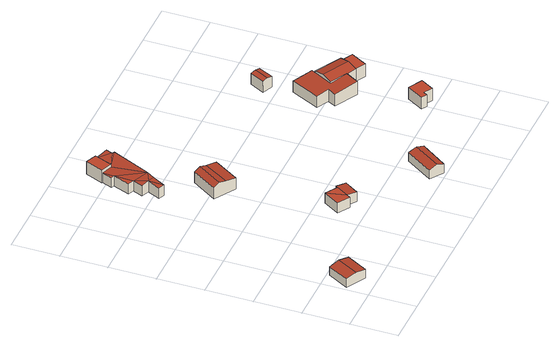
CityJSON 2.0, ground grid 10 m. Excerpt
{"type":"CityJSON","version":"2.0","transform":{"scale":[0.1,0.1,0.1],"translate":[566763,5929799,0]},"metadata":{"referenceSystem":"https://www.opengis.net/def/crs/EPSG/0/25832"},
"CityObjects":{
"building1":{"type":"Building","attributes":{"Grundfläche 2D":"24.207292","Grundhöhe NN":"0.649"},"geometry":[{"type":"Solid","lod":"3","boundaries":[[[[0,1,2,3]],[[4,1,0,5]],[[3,2,6,7]],[[5,0,3,7,8]],[[4,5,8,9]],[[6,2,1,4,9]],[[8,7,6,9]]]],"semantics":{"surfaces":[{"type":"RoofSurface"},{"type":"WallSurface"},{"type":"GroundSurface"}],"values":[[0,0,1,1,1,1,2]]}}]},
"building2":{"type":"Building","attributes":{"Grundfläche 2D":"20.189862","Grundhöhe NN":"0.805"},"geometry":[{"type":"Solid","lod":"3","boundaries":[[[[10,11,12]],[[13,10,12,14]],[[15,16,17,11,10]],[[12,11,18,19]],[[14,12,19,20]],[[13,14,20,21]],[[22,10,13,21]],[[17,16,23,24]],[[17,24,18,11]],[[15,10,22,25]],[[16,15,25,23]],[[20,19,18,24,23,25,22,21]]]],"semantics":{"surfaces":[{"type":"RoofSurface"},{"type":"WallSurface"},{"type":"GroundSurface"}],"values":[[0,0,0,1,1,1,1,1,1,1,1,2]]}}]},
"building3":{"type":"Building","attributes":{"Grundfläche 2D":"33.749584","Grundhöhe NN":"0.711"},"geometry":[{"type":"Solid","lod":"3","boundaries":[[[[26,27,28,29]],[[30,26,29,31]],[[32,30,31,33]],[[33,31,29,28,34,35]],[[32,33,35,36]],[[27,26,30,32,36,37]],[[28,27,37,34]],[[35,34,37,36]]]],"semantics":{"surfaces":[{"type":"RoofSurface"},{"type":"WallSurface"},{"type":"GroundSurface"}],"values":[[0,0,0,1,1,1,1,2]]}}]},
"building4":{"type":"Building","attributes":{"Grundfläche 2D":"69.388929","Grundhöhe NN":"0.727"},"geometry":[{"type":"Solid","lod":"3","boundaries":[[[[38,39,40]],[[41,39,38]],[[42,43,40,44]],[[45,40,43]],[[38,40,45]],[[42,44,46]],[[47,42,48]],[[43,42,47]],[[49,47,50]],[[43,47,49]],[[51,49,52]],[[53,49,51]],[[43,49,53]],[[54,55,56,57,58]],[[46,44,59,60]],[[42,46,60,61]],[[48,42,61,62]],[[47,48,62,63]],[[50,47,63,64]],[[49,50,64,65]],[[52,49,65,66]],[[51,52,66,67]],[[53,51,67,68]],[[43,53,68,69]],[[45,43,69,70]],[[38,45,70,71]],[[41,38,71,72]],[[39,41,72,73]],[[58,57,56,74,59,44,40]],[[58,40,39,54]],[[54,39,73,75,55]],[[56,55,75,74]],[[62,61,60,59,74,75,73,72,71,70,69,68,67,66,65,64,63]]]],"semantics":{"surfaces":[{"type":"RoofSurface"},{"type":"WallSurface"},{"type":"GroundSurface"}],"values":[[0,0,0,0,0,0,0,0,0,0,0,0,0,0,1,1,1,1,1,1,1,1,1,1,1,1,1,1,1,1,1,1,2]]}}]},
"building5":{"type":"Building","attributes":{"Grundfläche 2D":"24.856868","Grundhöhe NN":"0.543"},"geometry":[{"type":"Solid","lod":"3","boundaries":[[[[76,77,78,79]],[[80,76,79,81]],[[81,79,78,82,83]],[[80,81,83,84]],[[77,76,80,84,85]],[[78,77,85,82]],[[83,82,85,84]]]],"semantics":{"surfaces":[{"type":"RoofSurface"},{"type":"WallSurface"},{"type":"GroundSurface"}],"values":[[0,0,1,1,1,1,2]]}}]},
"building6":{"type":"Building","attributes":{"Grundfläche 2D":"12.201307","Grundhöhe NN":"0.758"},"geometry":[{"type":"Solid","lod":"3","boundaries":[[[[86,87,88,89,90,91]],[[92,93,91,90]],[[93,94,86,91]],[[94,95,87,86]],[[95,96,88,87]],[[96,97,89,88]],[[97,92,90,89]],[[97,96,95,94,93,92]]]],"semantics":{"surfaces":[{"type":"RoofSurface"},{"type":"WallSurface"},{"type":"GroundSurface"}],"values":[[0,1,1,1,1,1,1,2]]}}]},
"building7":{"type":"Building","attributes":{"Grundfläche 2D":"8.548220","Grundhöhe NN":"0.803"},"geometry":[{"type":"Solid","lod":"3","boundaries":[[[[98,99,100,101]],[[102,99,98,103]],[[101,100,104,105]],[[103,98,101,105,106]],[[102,103,106,107]],[[104,100,99,102,107]],[[105,104,107,106]]]],"semantics":{"surfaces":[{"type":"RoofSurface"},{"type":"WallSurface"},{"type":"GroundSurface"}],"values":[[0,0,1,1,1,1,2]]}}]},
"building8":{"type":"Building","attributes":{"Grundfläche 2D":"87.598442","Grundhöhe NN":"0.548"},"geometry":[{"type":"Solid","lod":"3","boundaries":[[[[108,109,110,111,112,113]],[[114,115,116,112,111]],[[117,118,119,120]],[[121,122,123,108,124,125,126,127,128]],[[129,130,110,109,108,113,124,108,131]],[[120,132,133,115,114,111,110,130,134,117]],[[115,133,135,125,116]],[[113,112,116,125,124]],[[118,117,134,136]],[[119,118,136,137]],[[120,119,137,132]],[[125,135,138,126]],[[127,126,138,139]],[[128,127,139,140]],[[121,128,140,141]],[[122,121,141,142]],[[123,122,142,143]],[[108,123,143,131]],[[143,142,141,140,139,138,135,133,132,137,136,134,130,129,131]]]],"semantics":{"surfaces":[{"type":"RoofSurface"},{"type":"WallSurface"},{"type":"GroundSurface"}],"values":[[0,0,0,0,1,1,1,1,1,1,1,1,1,1,1,1,1,1,2]]}}]}
},
"vertices":[
[28,38,31],[52,83,31],[32,94,26],[7,49,26],[74,71,26],[49,26,26],[32,94,6],[7,49,6],[49,26,6],[74,71,6],
[249,142,33],[265,168,33],[240,184,33],[244,134,33],[219,150,33],[268,129,30],[288,159,30],[268,172,33],[265,168,8],[240,184,8],[219,150,8],[244,134,8],[249,142,8],[288,159,8],[268,172,8],[268,129,8],
[223,436,40],[211,443,33],[177,389,33],[189,382,40],[235,428,36],[202,374,36],[256,415,33],[222,361,33],[177,389,7],[222,361,7],[256,415,7],[211,443,7],
[208,612,34],[185,637,30],[170,599,31],[214,626,34],[145,583,31],[176,526,34],[148,608,30],[213,609,34],[139,586,30],[144,543,31],[132,548,31],[152,515,33],[135,522,31],[152,483,32],[140,488,31],[165,509,34],[185,637,37],[162,647,37],[146,609,37],[148,608,37],[170,599,37],[148,608,7],[139,586,7],[145,583,7],[132,548,7],[144,543,7],[135,522,7],[152,515,7],[140,488,7],[152,483,7],[165,509,7],[176,526,7],[213,609,7],[208,612,7],[214,626,7],[185,637,7],[146,609,7],[162,647,7],
[442,74,32],[427,84,26],[388,26,26],[403,16,32],[457,64,26],[417,7,26],[388,26,5],[417,7,5],[457,64,5],[427,84,5],
[599,113,36],[603,121,36],[621,110,36],[638,138,36],[608,155,36],[587,120,36],[608,155,8],[587,120,8],[599,113,8],[603,121,8],[621,110,8],[638,138,8],
[553,450,36],[537,418,36],[548,413,34],[563,445,34],[526,424,34],[542,455,34],[548,413,8],[563,445,8],[542,455,8],[526,424,8],
[606,281,36],[606,280,36],[626,270,36],[637,290,41],[580,321,41],[569,301,36],[646,306,37],[648,310,36],[591,341,36],[627,272,35],[649,260,35],[668,294,35],[646,306,35],[549,297,33],[540,280,33],[590,253,36],[569,301,33],[591,341,33],[595,349,33],[552,372,31],[523,311,31],[606,280,5],[626,270,5],[606,281,5],[646,306,5],[648,310,5],[627,272,5],[591,341,5],[649,260,5],[668,294,5],[595,349,5],[552,372,5],[523,311,5],[549,297,5],[540,280,5],[590,253,5]
]}
